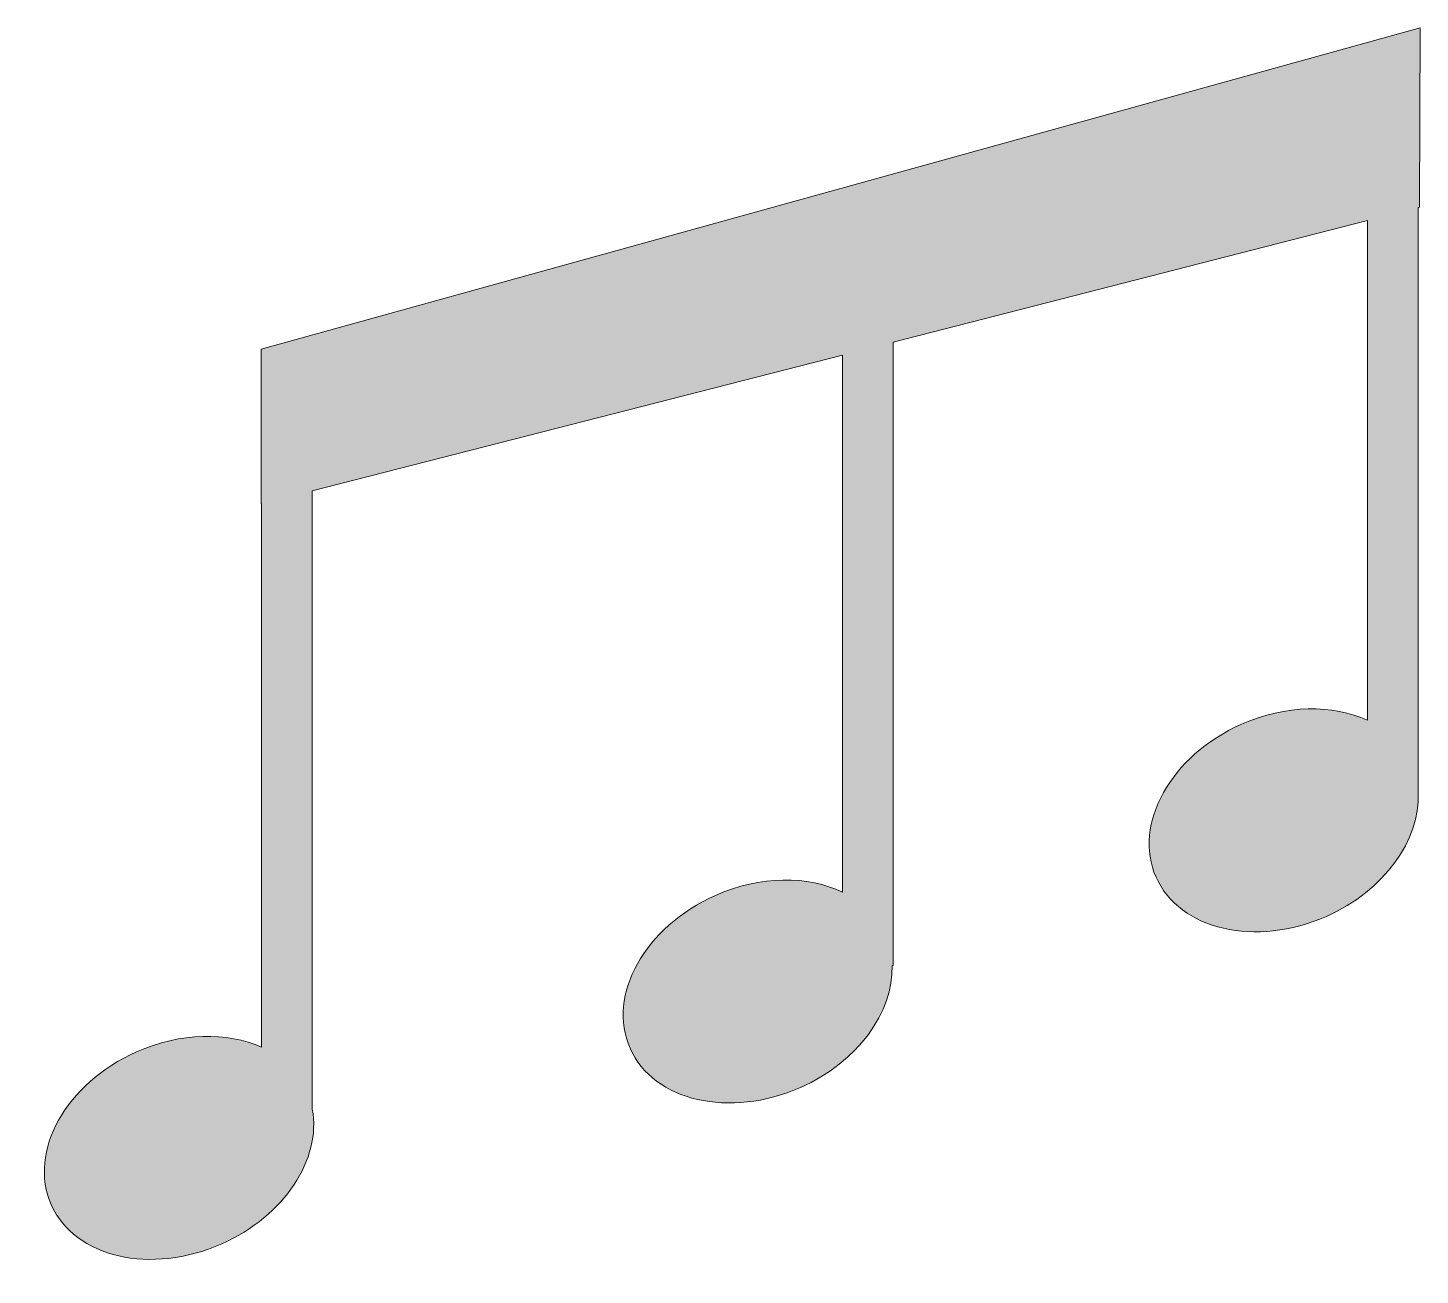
# Model space of a CAD drawing. Header units: inches. Extents: x 33.8 to 66.5, y -64.5 to -35.2.
import ezdxf

# ---------------------------------------------------------------- set-up
doc = ezdxf.new("R2010")
doc.units = ezdxf.units.IN
doc.header["$MEASUREMENT"] = 0
doc.layers.add('Layer 1', color=7, linetype='Continuous')

msp = doc.modelspace()

# ---------------------------------------------------------------- hatches: boundary and pattern name
at = {"layer": 'Layer 1', "true_color": 0x231f20}
h = msp.add_hatch(color=250, dxfattribs=at)
h.dxf.hatch_style = 2
edge = h.paths.add_edge_path()
edge.add_spline(control_points=[(66.445, -39.439), (66.445, -39.439), (66.459, -35.237), (66.459, -35.237), (66.459, -35.237), (39.282, -42.766), (39.282, -42.766), (39.282, -42.766), (39.282, -46.397), (39.282, -46.397), (39.282, -46.397), (39.294, -46.394), (39.294, -46.394), (39.294, -46.394), (39.294, -59.134), (39.294, -59.134), (38.489, -58.772), (37.399, -58.781), (36.362, -59.24), (34.706, -59.977), (33.812, -61.578), (34.36, -62.822), (34.91, -64.066), (36.701, -64.475), (38.358, -63.74), (39.833, -63.088), (40.7, -61.746), (40.483, -60.583), (40.483, -60.583), (40.483, -46.089), (40.483, -46.089), (40.483, -46.089), (52.916, -42.906), (52.916, -42.906), (52.916, -42.906), (52.916, -55.496), (52.916, -55.496), (52.105, -55.109), (50.995, -55.104), (49.936, -55.575), (48.278, -56.31), (47.384, -57.913), (47.933, -59.156), (48.482, -60.399), (50.273, -60.808), (51.93, -60.076), (53.28, -59.476), (54.11, -58.306), (54.079, -57.22), (54.079, -57.22), (54.104, -57.22), (54.104, -57.22), (54.104, -57.22), (54.104, -42.601), (54.104, -42.601), (54.104, -42.601), (65.223, -39.751), (65.223, -39.751), (65.223, -39.751), (65.223, -51.469), (65.223, -51.469), (64.417, -51.095), (63.317, -51.098), (62.27, -51.562), (60.613, -52.298), (59.719, -53.901), (60.267, -55.145), (60.817, -56.387), (62.607, -56.795), (64.265, -56.064), (65.628, -55.456), (66.461, -54.27), (66.413, -53.175), (66.413, -53.175), (66.413, -39.447), (66.413, -39.447), (66.413, -39.447), (66.445, -39.439), (66.445, -39.439)], knot_values=[0, 0, 0, 0, 1, 1, 1, 2, 2, 2, 3, 3, 3, 4, 4, 4, 5, 5, 5, 6, 6, 6, 7, 7, 7, 8, 8, 8, 9, 9, 9, 10, 10, 10, 11, 11, 11, 12, 12, 12, 13, 13, 13, 14, 14, 14, 15, 15, 15, 16, 16, 16, 17, 17, 17, 18, 18, 18, 19, 19, 19, 20, 20, 20, 21, 21, 21, 22, 22, 22, 23, 23, 23, 24, 24, 24, 25, 25, 25, 26, 26, 26, 26], degree=3, periodic=1)

# ---------------------------------------------------------------- linework, layer by layer
at = {"layer": 'Layer 1', "lineweight": 0}
msp.add_open_spline([(66.445, -39.439), (66.445, -39.439), (66.459, -35.237), (66.459, -35.237), (66.459, -35.237), (39.282, -42.766), (39.282, -42.766), (39.282, -42.766), (39.282, -46.397), (39.282, -46.397), (39.282, -46.397), (39.294, -46.394), (39.294, -46.394), (39.294, -46.394), (39.294, -59.134), (39.294, -59.134), (38.489, -58.772), (37.399, -58.781), (36.362, -59.24), (34.706, -59.977), (33.812, -61.578), (34.36, -62.822), (34.91, -64.066), (36.701, -64.475), (38.358, -63.74), (39.833, -63.088), (40.7, -61.746), (40.483, -60.583), (40.483, -60.583), (40.483, -46.089), (40.483, -46.089), (40.483, -46.089), (52.916, -42.906), (52.916, -42.906), (52.916, -42.906), (52.916, -55.496), (52.916, -55.496), (52.105, -55.109), (50.995, -55.104), (49.936, -55.575), (48.278, -56.31), (47.384, -57.913), (47.933, -59.156), (48.482, -60.399), (50.273, -60.808), (51.93, -60.076), (53.28, -59.476), (54.11, -58.306), (54.079, -57.22), (54.079, -57.22), (54.104, -57.22), (54.104, -57.22), (54.104, -57.22), (54.104, -42.601), (54.104, -42.601), (54.104, -42.601), (65.223, -39.751), (65.223, -39.751), (65.223, -39.751), (65.223, -51.469), (65.223, -51.469), (64.417, -51.095), (63.317, -51.098), (62.27, -51.562), (60.613, -52.298), (59.719, -53.901), (60.267, -55.145), (60.817, -56.387), (62.607, -56.795), (64.265, -56.064), (65.628, -55.456), (66.461, -54.27), (66.413, -53.175), (66.413, -53.175), (66.413, -39.447), (66.413, -39.447), (66.413, -39.447), (66.445, -39.439), (66.445, -39.439)], degree=3, knots=[0, 0, 0, 0, 1, 1, 1, 2, 2, 2, 3, 3, 3, 4, 4, 4, 5, 5, 5, 6, 6, 6, 7, 7, 7, 8, 8, 8, 9, 9, 9, 10, 10, 10, 11, 11, 11, 12, 12, 12, 13, 13, 13, 14, 14, 14, 15, 15, 15, 16, 16, 16, 17, 17, 17, 18, 18, 18, 19, 19, 19, 20, 20, 20, 21, 21, 21, 22, 22, 22, 23, 23, 23, 24, 24, 24, 25, 25, 25, 26, 26, 26, 26], dxfattribs=at)

doc.saveas('drawing.dxf')
